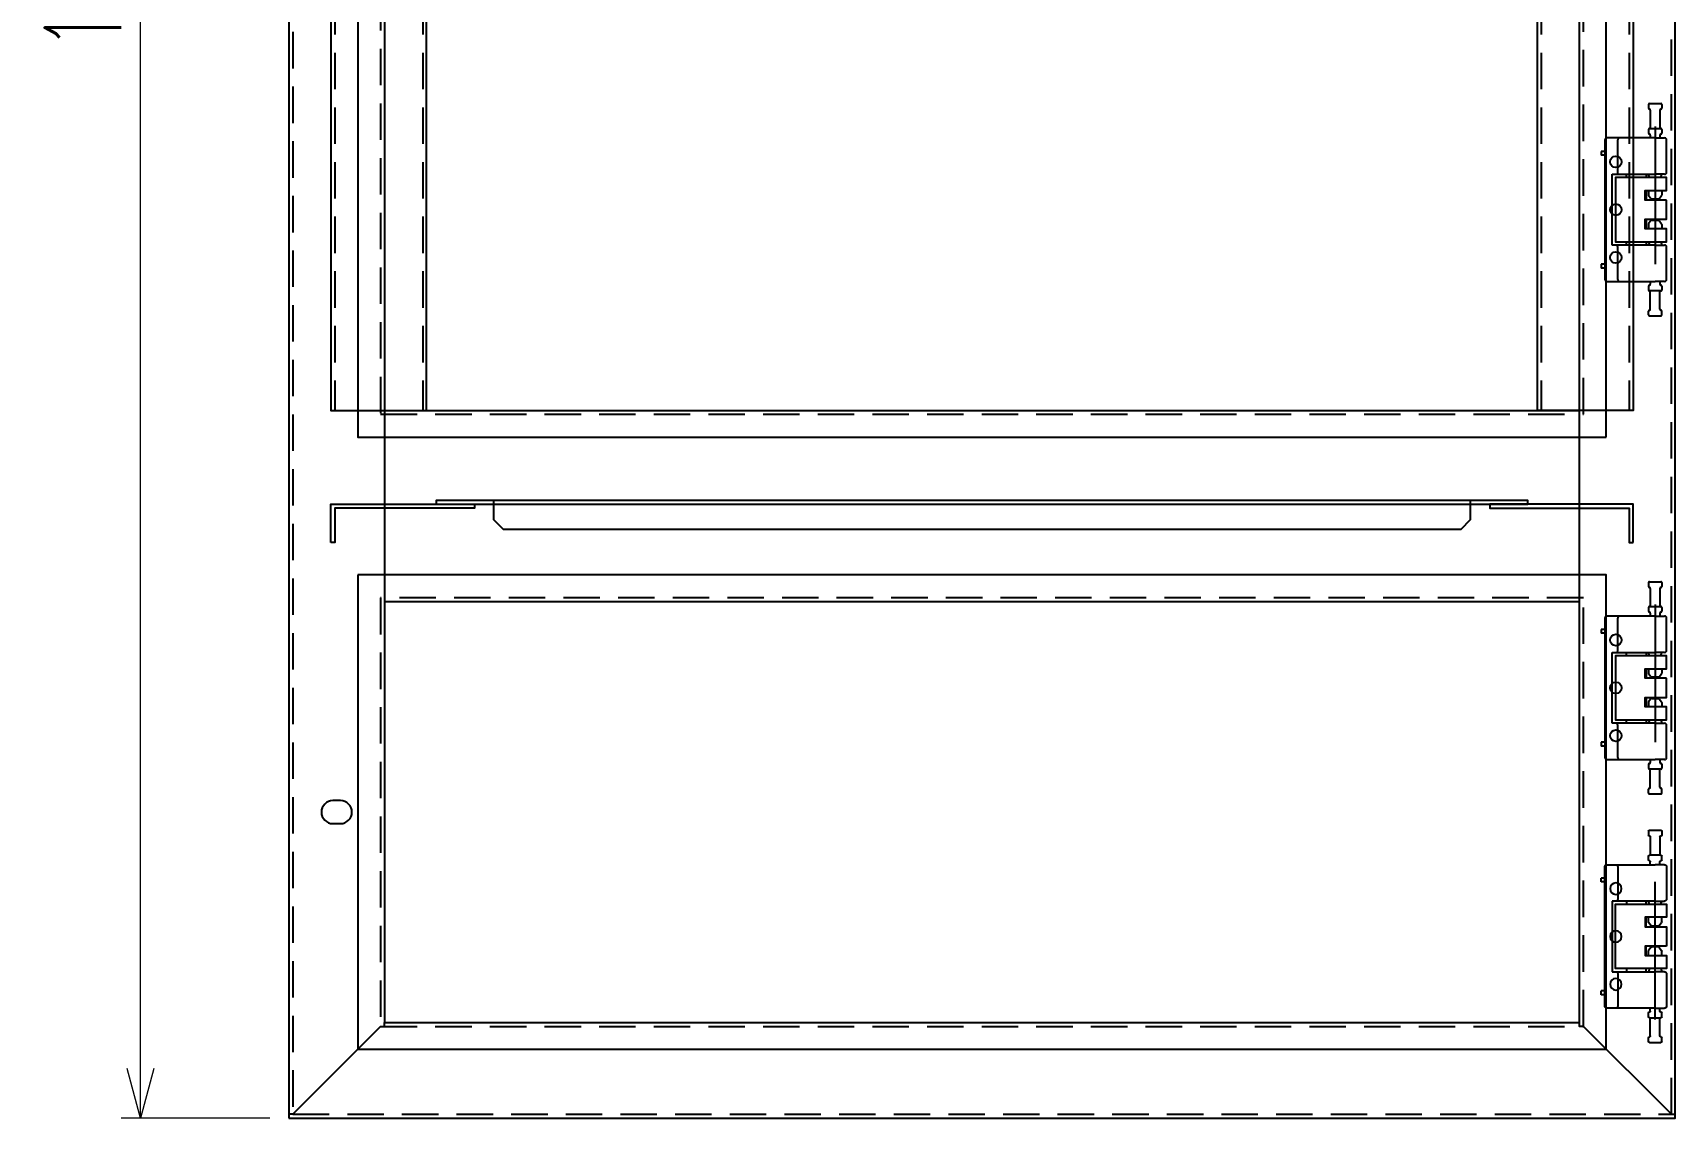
# Model space of a CAD drawing. Header units: millimetres. Extents: x -33730 to 17150, y -76829 to -27437.
# Drawn here: x -3058 to -2199, y -42210 to -41642 of the extents above; entities that cross this region are included whole.
import ezdxf

# ---------------------------------------------------------------- set-up
doc = ezdxf.new("R2010")
doc.units = ezdxf.units.MM
doc.header["$LTSCALE"] = 3
doc.linetypes.add('ACAD_ISO04W100', pattern=[30, 24, -3, 0, -3])
doc.linetypes.add('HIDDEN', pattern=[9.525, 6.35, -3.175])
for name, color, linetype in [('@.VISIBLE', 7, 'Continuous'), ('centerline', 6, 'ACAD_ISO04W100'), ('EQUIPMENT', 4, 'Continuous'), ('equipments', 2, 'Continuous')]:
    doc.layers.add(name, color=color, linetype=linetype)
doc.styles.add('Ann_w01', font='romans.shx', dxfattribs={"width": 0.6, "bigfont": 'chineset.shx'})
doc.dimstyles.new('Dim 01_SC20', dxfattribs={"dimscale": 20, "dimtxt": 2, "dimasz": 1.3, "dimexe": 0.5, "dimexo": 0.5, "dimgap": 0.5, "dimtad": 1, "dimdec": 1, "dimzin": 12, "dimdsep": 46, "dimtxsty": 'Ann_w01', "dimblk": 'OPEN30', "dimcen": 1.5, "dimclrd": 6, "dimclre": 6, "dimclrt": 3, "dimadec": 1, "dimazin": 3, "dimtm": 1e-09, "dimtfac": 1, "dimtdec": 1, "dimtix": 1, "dimtmove": 0, "dimatfit": 3, "dimldrblk": 'OPEN30', "dimfxl": 1, "dimtolj": 1, "dimlwd": 0, "dimlwe": 0, "dimarcsym": 0})

# ---------------------------------------------------------------- blocks, each defined once
blk = doc.blocks.new('HL011-1 Front')
at = {"layer": 'centerline'}
blk.add_line((20.5, 43.5), (20.5, -43.5), dxfattribs=at)
at = {"layer": 'EQUIPMENT', "color": 8}
for p, q in [((17, 55), (17, 53)), ((17.5, 55.5), (23.5, 55.5)), ((18, 52), (18, 42.5)), ((23, 52), (23, 42.5)), ((24, 55), (24, 53)), ((18, -52), (18, -42.5)), ((23, -52), (23, -42.5)), ((17, -55), (17, -53)), ((17.5, -55.5), (23.5, -55.5)), ((24, -55), (24, -53))]:
    blk.add_line(p, q, dxfattribs=at)
at = {"layer": 'EQUIPMENT'}
for p, q in [((-5.7, 36.5), (-5.7, -36.5)), ((1.54, 37.5), (-4.7, 37.5)), ((0.96, 19.5), (0.96, 36.5)), ((20.5, 37.5), (1.54, 37.5)), ((17, 42), (17, 40)), ((17.5, 42.5), (23.5, 42.5)), ((18, 39), (18, 37.5)), ((20.5, 37.5), (25.5, 37.5)), ((23, 39), (23, 37.5)), ((24, 42), (24, 40)), ((26.5, 19.5), (26.5, 36.5)), ((-7.7, 30.5), (-7.7, 28.5)), ((-5.7, 30.5), (-7.7, 30.5)), ((-5.7, 28.5), (-7.7, 28.5)), ((-1.93, -18.5), (-1.93, 18.5)), ((-1.93, 18.5), (0.38, 18.5)), ((0.38, 18.5), (20.5, 18.5)), ((5.57, 16.8), (5.57, 18.5)), ((15.89, 18.5), (15.89, 16.8)), ((17.51, 16.8), (17, 18.5)), ((25.5, 18.5), (20.5, 18.5)), ((23.49, 16.8), (24, 18.5)), ((15.89, 10), (15.89, 5)), ((17, 10), (17, 7.67)), ((24, 10), (24, 7.67)), ((18.35, 5.7), (17.1, 7.37)), ((22.25, 5.5), (18.75, 5.5)), ((22.65, 5.7), (23.9, 7.37)), ((15.89, -5), (15.89, -10)), ((17, -7.67), (17, -10)), ((18.35, -5.7), (17.1, -7.37)), ((18.75, -5.5), (22.25, -5.5)), ((22.65, -5.7), (23.9, -7.37)), ((24, -7.67), (24, -10)), ((5.57, -18.5), (5.57, -16.8)), ((15.89, -16.8), (15.89, -18.5)), ((17.51, -16.8), (17, -18.5)), ((23.49, -16.8), (24, -18.5)), ((0.38, -18.5), (-1.93, -18.5)), ((20.5, -18.5), (0.38, -18.5)), ((0.96, -36.5), (0.96, -19.5)), ((20.5, -18.5), (25.5, -18.5)), ((26.5, -36.5), (26.5, -19.5)), ((-7.7, -28.5), (-7.7, -30.5)), ((-5.7, -28.5), (-7.7, -28.5)), ((-5.7, -30.5), (-7.7, -30.5)), ((-4.7, -37.5), (1.54, -37.5)), ((1.54, -37.5), (20.5, -37.5)), ((17, -40), (17, -42)), ((23.5, -42.5), (17.5, -42.5)), ((18, -37.5), (18, -39)), ((25.5, -37.5), (20.5, -37.5)), ((23, -37.5), (23, -39)), ((24, -40), (24, -42))]:
    blk.add_line(p, q, dxfattribs=at)
at = {"layer": 'EQUIPMENT', "color": 8}
blk.add_lwpolyline([(26.5, 5), (15.25, 5), (15.25, 10), (26.5, 10), (26.5, 16.8), (-0.2, 16.8), (-0.2, -16.8), (26.5, -16.8), (26.5, -10), (15.25, -10), (15.25, -5), (26.5, -5)], close=True, dxfattribs=at)
for centre in [(0, 25), (0, 0), (0, -25)]:
    blk.add_circle(centre, 3, dxfattribs=at)
for centre, start, end in [((17.5, 55), 90, 180), ((17.5, 53), 180, 270), ((17.5, 52), 0, 90), ((23.5, 52), 90, 180), ((23.5, 55), 0, 90), ((23.5, 53), 270, 0), ((17.5, -53), 90, 180), ((17.5, -55), 180, 270), ((17.5, -52), 270, 0), ((23.5, -52), 180, 270), ((23.5, -53), 0, 90), ((23.5, -55), 270, 0)]:
    blk.add_arc(centre, 0.5, start, end, dxfattribs=at)
at = {"layer": 'EQUIPMENT'}
for centre, radius, start, end in [((-4.7, 36.5), 1, 90, 180), ((17.5, 42), 0.5, 90, 180), ((17.5, 40), 0.5, 180, 270), ((17.5, 39), 0.5, 0, 90), ((23.5, 39), 0.5, 90, 180), ((23.5, 42), 0.5, 0, 90), ((23.5, 40), 0.5, 270, 0), ((25.5, 36.5), 1, 0, 90), ((25.5, 19.5), 1, 270, 0), ((17.5, 7.67), 0.5, 180, 216.8699), ((18.75, 6), 0.5, 216.8699, 270), ((22.25, 6), 0.5, 270, 323.1301), ((23.5, 7.67), 0.5, 323.1301, 0), ((17.5, -7.67), 0.5, 143.1301, 180), ((18.75, -6), 0.5, 90, 143.1301), ((22.25, -6), 0.5, 36.8699, 90), ((23.5, -7.67), 0.5, 0, 36.8699), ((25.5, -19.5), 1, 0, 90), ((-4.7, -36.5), 1, 180, 270), ((17.5, -40), 0.5, 90, 180), ((17.5, -42), 0.5, 180, 270), ((17.5, -39), 0.5, 270, 0), ((23.5, -39), 0.5, 180, 270), ((23.5, -40), 0.5, 0, 90), ((23.5, -42), 0.5, 270, 0), ((25.5, -36.5), 1, 270, 0)]:
    blk.add_arc(centre, radius, start, end, dxfattribs=at)
for centre, start_param, end_param in [((1.54, 36.5), 3.141593, 4.712389), ((0.38, 19.5), 0, 1.570796), ((0.38, -19.5), 1.570796, 3.141593), ((1.54, -36.5), 4.712389, 6.283185)]:
    blk.add_ellipse(centre, major_axis=(0, -1), ratio=0.57735, start_param=start_param, end_param=end_param, dxfattribs=at)
blk = doc.blocks.new('_Open30')
at = {"color": 0, "linetype": 'ByBlock', "lineweight": -2}
for p, q in [((-1, 0.268), (0, 0)), ((0, 0), (-1, -0.268)), ((0, 0), (-1, 0))]:
    blk.add_line(p, q, dxfattribs=at)
blk = doc.blocks.new('*D842')
at = {"layer": '@.VISIBLE', "color": 6, "lineweight": 0, "transparency": 16777216}
for p, q in [((-2938.6, -41009.55), (-3011.25, -41009.55)), ((-3001.25, -42183.55), (-3001.25, -41035.55)), ((-2933.6, -42209.55), (-3011.25, -42209.55))]:
    blk.add_line(p, q, dxfattribs=at)
at = {"layer": 'Defpoints', "color": 0, "transparency": 16777216}
for p in [(-3001.25, -41009.55), (-2928.6, -41009.55), (-2923.6, -42209.55)]:
    blk.add_point(p, dxfattribs=at)
at = {"layer": '@.VISIBLE', "color": 6, "lineweight": 0, "transparency": 16777216, "xscale": 26, "yscale": 26, "zscale": 26}
for p, rotation in [((-3001.25, -41009.55), 90), ((-3001.25, -42209.55), 270)]:
    blk.add_blockref('_Open30', p, dxfattribs=dict(at, rotation=rotation))
at = {"layer": '@.VISIBLE', "color": 3, "transparency": 16777216, "insert": (-3031.25, -41609.55), "char_height": 40, "attachment_point": 5, "rotation": 90, "style": 'Ann_w01'}
blk.add_mtext('\\A1;1200', dxfattribs=at)

msp = doc.modelspace()

# ---------------------------------------------------------------- linework, layer by layer
at = {"layer": '@.VISIBLE', "color": 2, "linetype": 'HIDDEN'}
for p, q in [((-2899.6, -41109.55), (-2899.6, -41839.55)), ((-2853.6, -41109.55), (-2853.6, -41839.55)), ((-2268.6, -41109.55), (-2268.6, -41839.55)), ((-2222.6, -41109.55), (-2222.6, -41839.55))]:
    msp.add_line(p, q, dxfattribs=at)
at = {"layer": '@.VISIBLE'}
for points in [[(-2923.6, -42209.55), (-2198.6, -42209.55), (-2198.6, -41039.55), (-2923.6, -41039.55)], [(-2234.6, -41853.55), (-2234.6, -41095.55), (-2887.6, -41095.55), (-2887.6, -41853.55)], [(-2248.6, -41839.55), (-2248.6, -41109.55), (-2873.6, -41109.55), (-2873.6, -41839.55)], [(-2887.6, -41925.55), (-2887.6, -42173.55), (-2234.6, -42173.55), (-2234.6, -41925.55)], [(-2873.6, -41939.55), (-2873.6, -42159.55), (-2248.6, -42159.55), (-2248.6, -41939.55)]]:
    msp.add_lwpolyline(points, close=True, dxfattribs=at)
at = {"layer": '@.VISIBLE', "linetype": 'HIDDEN'}
for points in [[(-2921.6, -42207.55), (-2200.6, -42207.55), (-2200.6, -41041.55), (-2921.6, -41041.55)], [(-2246.6, -41841.55), (-2246.6, -41107.55), (-2875.6, -41107.55), (-2875.6, -41841.55)], [(-2875.6, -41937.55), (-2875.6, -42161.55), (-2246.6, -42161.55), (-2246.6, -41937.55)]]:
    msp.add_lwpolyline(points, close=True, dxfattribs=at)
at = {"layer": '@.VISIBLE', "color": 2}
for points in [[(-2851.6, -41109.55), (-2901.6, -41109.55), (-2901.6, -41839.55), (-2851.6, -41839.55)], [(-2270.6, -41109.55), (-2220.6, -41109.55), (-2220.6, -41839.55), (-2270.6, -41839.55)]]:
    msp.add_lwpolyline(points, close=True, dxfattribs=at)
at = {"layer": '@.VISIBLE'}
for points in [[(-2873.6, -41839.55), (-2873.6, -41939.55)], [(-2248.6, -41939.55), (-2248.6, -41839.55)], [(-2921.6, -42207.55), (-2875.6, -42161.55), (-2873.6, -42161.55), (-2873.6, -42159.55)], [(-2200.6, -42207.55), (-2246.6, -42161.55), (-2248.6, -42161.55), (-2248.6, -42159.55)], [(-2921.6, -42207.55), (-2923.6, -42207.55)], [(-2200.6, -42207.55), (-2198.6, -42207.55)]]:
    msp.add_lwpolyline(points, dxfattribs=at)
at = {"layer": '@.VISIBLE', "color": 3}
msp.add_lwpolyline([(-2846.6, -41888.55), (-2275.6, -41888.55), (-2275.6, -41886.55), (-2846.6, -41886.55)], close=True, dxfattribs=at)
msp.add_lwpolyline([(-2816.6, -41886.55), (-2816.6, -41896.55), (-2811.6, -41901.55), (-2310.6, -41901.55), (-2305.6, -41896.55), (-2305.6, -41886.55)], dxfattribs=at)
at = {"layer": '@.VISIBLE', "color": 6}
for points in [[(-2901.6, -41908.55), (-2901.6, -41888.55), (-2826.6, -41888.55), (-2826.6, -41890.55), (-2899.6, -41890.55), (-2899.6, -41908.55)], [(-2220.6, -41908.55), (-2220.6, -41888.55), (-2295.6, -41888.55), (-2295.6, -41890.55), (-2222.6, -41890.55), (-2222.6, -41908.55)]]:
    msp.add_lwpolyline(points, close=True, dxfattribs=at)
at = {"layer": '@.VISIBLE', "color": 4}
msp.add_lwpolyline([(-2900.6, -42055.55), (-2896.6, -42055.55, 1), (-2896.6, -42043.55), (-2900.6, -42043.55, 1)], format="xyb", close=True, dxfattribs=at)

# ---------------------------------------------------------------- block references
at = {"layer": 'equipments'}
for p in [(-2229.6, -41734.55), (-2229.6, -41984.55)]:
    msp.add_blockref('HL011-1 Front', p, dxfattribs=at)
at = {"layer": 'equipments', "xscale": -1, "rotation": 180}
msp.add_blockref('HL011-1 Front', (-2229.6, -42114.55), dxfattribs=at)

# ---------------------------------------------------------------- dimensions: what is measured, and where the dimension line sits
at = {"layer": '@.VISIBLE'}
dim = msp.add_linear_dim(base=(-3001.25, -41009.55), p1=(-2923.6, -42209.55), p2=(-2928.6, -41009.55), angle=90, dimstyle='Dim 01_SC20', dxfattribs=at)
dim.commit()
dim.dimension.update_dxf_attribs({"geometry": '*D842', "text_midpoint": (-3031.25, -41609.55)})

doc.saveas('drawing.dxf')
